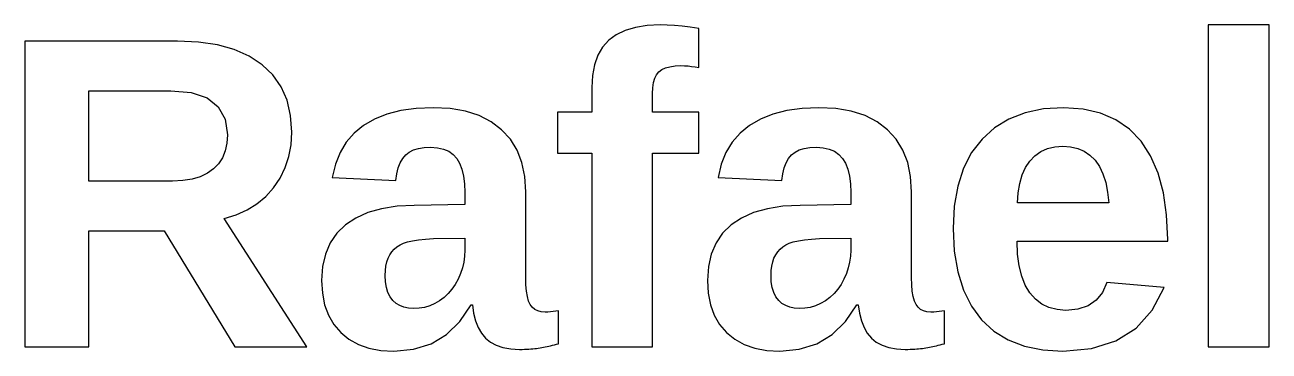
# Model space of a CAD drawing. Header units: metres. Extents: x 19 to 251, y 33 to 186.
# Drawn here: x 154.84 to 178.18, y 121.55 to 127.67 of the extents above; entities that cross this region are included whole.
import ezdxf

# ---------------------------------------------------------------- set-up
doc = ezdxf.new("R2010")
doc.units = ezdxf.units.M

msp = doc.modelspace()

# ---------------------------------------------------------------- linework, layer by layer
for p, q in [((166.511, 127.66), (166.292, 127.625)), ((166.757, 127.672), (166.511, 127.66)), ((166.889, 127.669), (166.757, 127.672)), ((167.027, 127.661), (166.889, 127.669)), ((167.172, 127.648), (167.027, 127.661)), ((167.323, 127.63), (167.172, 127.648)), ((178.177, 127.672), (177.034, 127.672)), ((177.034, 127.672), (177.034, 121.633)), ((178.177, 121.633), (178.177, 127.672)), ((165.933, 127.487), (165.793, 127.383)), ((166.099, 127.568), (165.933, 127.487)), ((166.292, 127.625), (166.099, 127.568)), ((167.481, 127.606), (167.323, 127.63)), ((167.481, 126.87), (167.481, 127.606)), ((157.709, 127.366), (154.844, 127.366)), ((154.844, 127.366), (154.844, 121.633)), ((158.1, 127.349), (157.709, 127.366)), ((158.454, 127.296), (158.1, 127.349)), ((158.771, 127.207), (158.454, 127.296)), ((159.05, 127.084), (158.771, 127.207)), ((165.678, 127.255), (165.59, 127.102)), ((165.793, 127.383), (165.678, 127.255)), ((159.292, 126.925), (159.05, 127.084)), ((165.59, 127.102), (165.526, 126.925)), ((159.492, 126.733), (159.292, 126.925)), ((159.648, 126.51), (159.492, 126.733)), ((165.488, 126.723), (165.475, 126.496)), ((165.526, 126.925), (165.488, 126.723)), ((166.658, 126.67), (166.691, 126.737)), ((166.691, 126.737), (166.734, 126.791)), ((166.734, 126.791), (166.789, 126.832)), ((166.789, 126.832), (166.858, 126.865)), ((166.858, 126.865), (166.941, 126.888)), ((166.941, 126.888), (167.037, 126.902)), ((167.037, 126.902), (167.148, 126.907)), ((167.148, 126.907), (167.214, 126.905)), ((167.214, 126.905), (167.281, 126.901)), ((167.281, 126.901), (167.348, 126.893)), ((167.348, 126.893), (167.414, 126.883)), ((167.414, 126.883), (167.481, 126.87)), ((159.76, 126.257), (159.648, 126.51)), ((165.475, 126.496), (165.475, 126.036)), ((166.615, 126.382), (166.619, 126.492)), ((166.619, 126.492), (166.634, 126.588)), ((166.634, 126.588), (166.658, 126.67)), ((156.045, 124.742), (156.045, 126.435)), ((156.045, 126.435), (157.583, 126.435)), ((157.583, 126.435), (157.964, 126.402)), ((157.964, 126.402), (158.26, 126.302)), ((158.26, 126.302), (158.471, 126.137)), ((159.827, 125.973), (159.76, 126.257)), ((166.615, 126.036), (166.615, 126.382)), ((158.471, 126.137), (158.598, 125.906)), ((161.894, 126.064), (161.634, 125.998)), ((162.183, 126.104), (161.894, 126.064)), ((162.499, 126.117), (162.183, 126.104)), ((162.818, 126.101), (162.499, 126.117)), ((163.106, 126.051), (162.818, 126.101)), ((163.363, 125.969), (163.106, 126.051)), ((165.475, 126.036), (164.832, 126.036)), ((164.832, 126.036), (164.832, 125.263)), ((167.481, 126.036), (166.615, 126.036)), ((167.481, 125.263), (167.481, 126.036)), ((169.13, 126.064), (168.87, 125.998)), ((169.419, 126.104), (169.13, 126.064)), ((169.735, 126.117), (169.419, 126.104)), ((170.054, 126.101), (169.735, 126.117)), ((170.342, 126.051), (170.054, 126.101)), ((170.599, 125.969), (170.342, 126.051)), ((173.605, 126.023), (173.298, 125.906)), ((173.947, 126.094), (173.605, 126.023)), ((174.327, 126.117), (173.947, 126.094)), ((174.688, 126.092), (174.327, 126.117)), ((175.013, 126.017), (174.688, 126.092)), ((175.303, 125.891), (175.013, 126.017)), ((158.598, 125.906), (158.641, 125.609)), ((159.849, 125.658), (159.827, 125.973)), ((161.195, 125.786), (161.019, 125.641)), ((161.401, 125.905), (161.195, 125.786)), ((161.634, 125.998), (161.401, 125.905)), ((163.589, 125.854), (163.363, 125.969)), ((163.785, 125.706), (163.589, 125.854)), ((168.431, 125.786), (168.255, 125.641)), ((168.637, 125.905), (168.431, 125.786)), ((168.87, 125.998), (168.637, 125.905)), ((170.825, 125.854), (170.599, 125.969)), ((171.021, 125.706), (170.825, 125.854)), ((173.298, 125.906), (173.027, 125.742)), ((175.557, 125.715), (175.303, 125.891)), ((158.641, 125.609), (158.63, 125.452)), ((159.835, 125.423), (159.849, 125.658)), ((161.019, 125.641), (160.872, 125.471)), ((163.948, 125.528), (163.785, 125.706)), ((168.255, 125.641), (168.108, 125.471)), ((171.184, 125.528), (171.021, 125.706)), ((173.027, 125.742), (172.793, 125.531)), ((175.775, 125.489), (175.557, 125.715)), ((158.599, 125.309), (158.547, 125.181)), ((158.63, 125.452), (158.599, 125.309)), ((159.794, 125.202), (159.835, 125.423)), ((160.872, 125.471), (160.754, 125.276)), ((162.051, 125.284), (162.131, 125.325)), ((162.131, 125.325), (162.224, 125.354)), ((162.224, 125.354), (162.331, 125.371)), ((162.331, 125.371), (162.451, 125.377)), ((162.451, 125.377), (162.58, 125.368)), ((162.58, 125.368), (162.694, 125.343)), ((162.694, 125.343), (162.792, 125.301)), ((162.792, 125.301), (162.875, 125.243)), ((164.074, 125.322), (163.948, 125.528)), ((164.165, 125.089), (164.074, 125.322)), ((168.108, 125.471), (167.99, 125.276)), ((169.287, 125.284), (169.367, 125.325)), ((169.367, 125.325), (169.46, 125.354)), ((169.46, 125.354), (169.566, 125.371)), ((169.566, 125.371), (169.687, 125.377)), ((169.687, 125.377), (169.816, 125.368)), ((169.816, 125.368), (169.929, 125.343)), ((169.929, 125.343), (170.028, 125.301)), ((170.028, 125.301), (170.111, 125.243)), ((171.31, 125.322), (171.184, 125.528)), ((171.401, 125.089), (171.31, 125.322)), ((172.793, 125.531), (172.598, 125.277)), ((173.894, 125.296), (174.018, 125.352)), ((174.018, 125.352), (174.157, 125.386)), ((174.157, 125.386), (174.31, 125.397)), ((174.31, 125.397), (174.455, 125.386)), ((174.455, 125.386), (174.588, 125.354)), ((174.588, 125.354), (174.709, 125.301)), ((174.709, 125.301), (174.817, 125.227)), ((175.955, 125.214), (175.775, 125.489)), ((158.474, 125.068), (158.38, 124.97)), ((158.547, 125.181), (158.474, 125.068)), ((159.726, 124.994), (159.794, 125.202)), ((160.754, 125.276), (160.666, 125.056)), ((161.847, 124.991), (161.884, 125.086)), ((161.884, 125.086), (161.93, 125.167)), ((161.93, 125.167), (161.985, 125.232)), ((161.985, 125.232), (162.051, 125.284)), ((162.875, 125.243), (162.943, 125.167)), ((162.943, 125.167), (162.997, 125.075)), ((162.997, 125.075), (163.039, 124.964)), ((164.219, 124.827), (164.165, 125.089)), ((164.832, 125.263), (165.475, 125.263)), ((165.475, 125.263), (165.475, 121.633)), ((166.615, 125.263), (167.481, 125.263)), ((166.615, 121.633), (166.615, 125.263)), ((167.99, 125.276), (167.902, 125.056)), ((169.083, 124.991), (169.12, 125.086)), ((169.12, 125.086), (169.166, 125.167)), ((169.166, 125.167), (169.221, 125.232)), ((169.221, 125.232), (169.287, 125.284)), ((170.111, 125.243), (170.179, 125.167)), ((170.179, 125.167), (170.233, 125.075)), ((170.233, 125.075), (170.275, 124.964)), ((171.455, 124.827), (171.401, 125.089)), ((172.598, 125.277), (172.446, 124.982)), ((173.611, 124.995), (173.69, 125.116)), ((173.69, 125.116), (173.784, 125.217)), ((173.784, 125.217), (173.894, 125.296)), ((174.817, 125.227), (174.912, 125.131)), ((174.912, 125.131), (174.994, 125.013)), ((176.095, 124.892), (175.955, 125.214)), ((158.266, 124.888), (158.133, 124.824)), ((158.38, 124.97), (158.266, 124.888)), ((159.63, 124.799), (159.726, 124.994)), ((160.666, 125.056), (160.608, 124.811)), ((161.8, 124.754), (161.819, 124.88)), ((161.819, 124.88), (161.847, 124.991)), ((163.039, 124.964), (163.069, 124.836)), ((163.069, 124.836), (163.088, 124.69)), ((167.902, 125.056), (167.844, 124.811)), ((169.036, 124.754), (169.055, 124.88)), ((169.055, 124.88), (169.083, 124.991)), ((170.275, 124.964), (170.305, 124.836)), ((170.305, 124.836), (170.324, 124.69)), ((172.446, 124.982), (172.338, 124.647)), ((173.503, 124.699), (173.549, 124.856)), ((173.549, 124.856), (173.611, 124.995)), ((174.994, 125.013), (175.061, 124.875)), ((175.061, 124.875), (175.112, 124.715)), ((176.195, 124.524), (176.095, 124.892)), ((157.615, 124.742), (156.045, 124.742)), ((157.807, 124.751), (157.615, 124.742)), ((157.98, 124.778), (157.807, 124.751)), ((158.133, 124.824), (157.98, 124.778)), ((159.361, 124.455), (159.507, 124.618)), ((159.507, 124.618), (159.63, 124.799)), ((160.608, 124.811), (161.8, 124.754)), ((163.088, 124.69), (163.094, 124.526)), ((164.237, 124.539), (164.219, 124.827)), ((167.844, 124.811), (169.036, 124.754)), ((170.324, 124.69), (170.33, 124.526)), ((171.473, 124.539), (171.455, 124.827)), ((172.338, 124.647), (172.273, 124.271)), ((173.473, 124.524), (173.503, 124.699)), ((175.112, 124.715), (175.148, 124.534)), ((159.195, 124.316), (159.361, 124.455)), ((163.094, 124.526), (163.094, 124.303)), ((164.237, 122.935), (164.237, 124.539)), ((170.33, 124.526), (170.33, 124.303)), ((171.473, 122.935), (171.473, 124.539)), ((173.46, 124.331), (173.473, 124.524)), ((175.148, 124.534), (175.169, 124.331)), ((176.255, 124.109), (176.195, 124.524)), ((158.807, 124.109), (159.011, 124.201)), ((159.011, 124.201), (159.195, 124.316)), ((161.274, 124.151), (161.048, 124.049)), ((161.533, 124.224), (161.274, 124.151)), ((161.823, 124.269), (161.533, 124.224)), ((162.146, 124.286), (161.823, 124.269)), ((163.094, 124.303), (162.146, 124.286)), ((168.51, 124.151), (168.284, 124.049)), ((168.769, 124.224), (168.51, 124.151)), ((169.059, 124.269), (168.769, 124.224)), ((169.382, 124.286), (169.059, 124.269)), ((170.33, 124.303), (169.382, 124.286)), ((172.273, 124.271), (172.251, 123.855)), ((175.169, 124.331), (173.46, 124.331)), ((158.584, 124.042), (158.807, 124.109)), ((160.134, 121.633), (158.584, 124.042)), ((160.854, 123.92), (160.693, 123.764)), ((161.048, 124.049), (160.854, 123.92)), ((168.09, 123.92), (167.929, 123.764)), ((168.284, 124.049), (168.09, 123.92)), ((176.275, 123.648), (176.255, 124.109)), ((156.045, 123.81), (157.453, 123.81)), ((156.045, 121.633), (156.045, 123.81)), ((157.453, 123.81), (158.783, 121.633)), ((160.693, 123.764), (160.569, 123.582)), ((162.508, 123.664), (163.094, 123.672)), ((163.094, 123.672), (163.094, 123.448)), ((167.929, 123.764), (167.805, 123.582)), ((169.744, 123.664), (170.33, 123.672)), ((170.33, 123.672), (170.33, 123.448)), ((172.251, 123.855), (172.273, 123.426)), ((160.569, 123.582), (160.479, 123.373)), ((161.726, 123.414), (161.77, 123.464)), ((161.77, 123.464), (161.821, 123.507)), ((161.821, 123.507), (161.879, 123.545)), ((161.879, 123.545), (161.942, 123.576)), ((161.942, 123.576), (162.018, 123.603)), ((162.018, 123.603), (162.113, 123.624)), ((162.113, 123.624), (162.226, 123.642)), ((162.226, 123.642), (162.357, 123.655)), ((162.357, 123.655), (162.508, 123.664)), ((163.094, 123.448), (163.089, 123.334)), ((167.805, 123.582), (167.715, 123.373)), ((168.962, 123.414), (169.006, 123.464)), ((169.006, 123.464), (169.057, 123.507)), ((169.057, 123.507), (169.115, 123.545)), ((169.115, 123.545), (169.178, 123.576)), ((169.178, 123.576), (169.254, 123.603)), ((169.254, 123.603), (169.349, 123.624)), ((169.349, 123.624), (169.462, 123.642)), ((169.462, 123.642), (169.593, 123.655)), ((169.593, 123.655), (169.744, 123.664)), ((170.33, 123.448), (170.324, 123.334)), ((173.461, 123.37), (173.452, 123.615)), ((173.452, 123.615), (176.275, 123.615)), ((176.275, 123.615), (176.275, 123.648)), ((160.479, 123.373), (160.426, 123.139)), ((161.614, 123.148), (161.632, 123.226)), ((161.632, 123.226), (161.656, 123.296)), ((161.656, 123.296), (161.688, 123.359)), ((161.688, 123.359), (161.726, 123.414)), ((163.073, 123.222), (163.048, 123.113)), ((163.089, 123.334), (163.073, 123.222)), ((167.715, 123.373), (167.662, 123.139)), ((168.85, 123.148), (168.868, 123.226)), ((168.868, 123.226), (168.892, 123.296)), ((168.892, 123.296), (168.924, 123.359)), ((168.924, 123.359), (168.962, 123.414)), ((170.309, 123.222), (170.284, 123.113)), ((170.324, 123.334), (170.309, 123.222)), ((172.273, 123.426), (172.337, 123.04)), ((173.49, 123.151), (173.461, 123.37)), ((160.426, 123.139), (160.408, 122.879)), ((161.6, 122.968), (161.604, 123.062)), ((161.606, 122.849), (161.6, 122.968)), ((161.604, 123.062), (161.614, 123.148)), ((163.013, 123.005), (162.967, 122.901)), ((163.048, 123.113), (163.013, 123.005)), ((167.662, 123.139), (167.644, 122.879)), ((168.836, 122.968), (168.84, 123.062)), ((168.842, 122.849), (168.836, 122.968)), ((168.84, 123.062), (168.85, 123.148)), ((170.249, 123.005), (170.203, 122.901)), ((170.284, 123.113), (170.249, 123.005)), ((172.337, 123.04), (172.443, 122.697)), ((173.537, 122.957), (173.49, 123.151)), ((160.408, 122.879), (160.423, 122.638)), ((161.623, 122.743), (161.606, 122.849)), ((161.652, 122.65), (161.623, 122.743)), ((162.913, 122.802), (162.851, 122.712)), ((162.967, 122.901), (162.913, 122.802)), ((164.24, 122.797), (164.237, 122.935)), ((164.25, 122.676), (164.24, 122.797)), ((167.644, 122.879), (167.658, 122.638)), ((168.859, 122.743), (168.842, 122.849)), ((168.888, 122.65), (168.859, 122.743)), ((170.149, 122.802), (170.087, 122.712)), ((170.203, 122.901), (170.149, 122.802)), ((171.476, 122.797), (171.473, 122.935)), ((171.486, 122.676), (171.476, 122.797)), ((173.604, 122.788), (173.537, 122.957)), ((173.69, 122.645), (173.604, 122.788)), ((175.132, 122.842), (175.051, 122.653)), ((176.21, 122.748), (175.132, 122.842)), ((175.985, 122.318), (176.21, 122.748)), ((160.423, 122.638), (160.465, 122.419)), ((161.693, 122.57), (161.652, 122.65)), ((161.745, 122.502), (161.693, 122.57)), ((161.806, 122.447), (161.745, 122.502)), ((162.704, 122.559), (162.62, 122.496)), ((162.782, 122.631), (162.704, 122.559)), ((162.851, 122.712), (162.782, 122.631)), ((164.267, 122.574), (164.25, 122.676)), ((164.29, 122.49), (164.267, 122.574)), ((167.658, 122.638), (167.701, 122.419)), ((168.929, 122.57), (168.888, 122.65)), ((168.981, 122.502), (168.929, 122.57)), ((169.042, 122.447), (168.981, 122.502)), ((169.94, 122.559), (169.856, 122.496)), ((170.018, 122.631), (169.94, 122.559)), ((170.087, 122.712), (170.018, 122.631)), ((171.503, 122.574), (171.486, 122.676)), ((171.526, 122.49), (171.503, 122.574)), ((172.443, 122.697), (172.593, 122.397)), ((173.793, 122.527), (173.69, 122.645)), ((173.912, 122.435), (173.793, 122.527)), ((174.934, 122.506), (174.781, 122.401)), ((175.051, 122.653), (174.934, 122.506)), ((160.465, 122.419), (160.537, 122.224)), ((161.876, 122.405), (161.806, 122.447)), ((161.953, 122.374), (161.876, 122.405)), ((162.037, 122.356), (161.953, 122.374)), ((162.129, 122.35), (162.037, 122.356)), ((162.235, 122.355), (162.129, 122.35)), ((162.337, 122.373), (162.235, 122.355)), ((162.435, 122.402), (162.337, 122.373)), ((162.529, 122.443), (162.435, 122.402)), ((162.62, 122.496), (162.529, 122.443)), ((163, 122.107), (163.212, 122.419)), ((163.212, 122.419), (163.236, 122.419)), ((163.236, 122.419), (163.259, 122.262)), ((164.32, 122.425), (164.29, 122.49)), ((164.358, 122.374), (164.32, 122.425)), ((164.405, 122.335), (164.358, 122.374)), ((164.461, 122.307), (164.405, 122.335)), ((164.525, 122.29), (164.461, 122.307)), ((164.599, 122.284), (164.525, 122.29)), ((164.651, 122.285), (164.599, 122.284)), ((164.702, 122.288), (164.651, 122.285)), ((164.752, 122.293), (164.702, 122.288)), ((164.802, 122.3), (164.752, 122.293)), ((164.851, 122.309), (164.802, 122.3)), ((164.851, 121.69), (164.851, 122.309)), ((167.701, 122.419), (167.773, 122.224)), ((169.112, 122.405), (169.042, 122.447)), ((169.188, 122.374), (169.112, 122.405)), ((169.273, 122.356), (169.188, 122.374)), ((169.365, 122.35), (169.273, 122.356)), ((169.471, 122.355), (169.365, 122.35)), ((169.573, 122.373), (169.471, 122.355)), ((169.671, 122.402), (169.573, 122.373)), ((169.765, 122.443), (169.671, 122.402)), ((169.856, 122.496), (169.765, 122.443)), ((170.236, 122.107), (170.448, 122.419)), ((170.448, 122.419), (170.472, 122.419)), ((170.472, 122.419), (170.495, 122.262)), ((171.556, 122.425), (171.526, 122.49)), ((171.594, 122.374), (171.556, 122.425)), ((171.641, 122.335), (171.594, 122.374)), ((171.697, 122.307), (171.641, 122.335)), ((171.761, 122.29), (171.697, 122.307)), ((171.835, 122.284), (171.761, 122.29)), ((171.887, 122.285), (171.835, 122.284)), ((171.938, 122.288), (171.887, 122.285)), ((171.988, 122.293), (171.938, 122.288)), ((172.038, 122.3), (171.988, 122.293)), ((172.087, 122.309), (172.038, 122.3)), ((172.087, 121.69), (172.087, 122.309)), ((172.593, 122.397), (172.784, 122.14)), ((174.048, 122.369), (173.912, 122.435)), ((174.2, 122.33), (174.048, 122.369)), ((174.367, 122.317), (174.2, 122.33)), ((174.592, 122.338), (174.367, 122.317)), ((174.781, 122.401), (174.592, 122.338)), ((175.682, 121.983), (175.985, 122.318)), ((160.537, 122.224), (160.637, 122.05)), ((160.637, 122.05), (160.766, 121.9)), ((162.749, 121.864), (163, 122.107)), ((163.259, 122.262), (163.295, 122.122)), ((163.295, 122.122), (163.344, 121.997)), ((167.773, 122.224), (167.873, 122.05)), ((167.873, 122.05), (168.002, 121.9)), ((169.985, 121.864), (170.236, 122.107)), ((170.495, 122.262), (170.531, 122.122)), ((170.531, 122.122), (170.58, 121.997)), ((172.784, 122.14), (173.016, 121.928)), ((160.766, 121.9), (160.921, 121.775)), ((162.46, 121.691), (162.749, 121.864)), ((163.344, 121.997), (163.407, 121.889)), ((163.407, 121.889), (163.482, 121.796)), ((168.002, 121.9), (168.157, 121.775)), ((169.696, 121.691), (169.985, 121.864)), ((170.58, 121.997), (170.642, 121.889)), ((170.642, 121.889), (170.718, 121.796)), ((173.016, 121.928), (173.284, 121.764)), ((175.302, 121.744), (175.682, 121.983)), ((154.844, 121.633), (156.045, 121.633)), ((158.783, 121.633), (160.134, 121.633)), ((160.921, 121.775), (161.098, 121.677)), ((161.098, 121.677), (161.297, 121.608)), ((161.297, 121.608), (161.519, 121.566)), ((161.519, 121.566), (161.763, 121.552)), ((161.763, 121.552), (162.131, 121.587)), ((162.131, 121.587), (162.46, 121.691)), ((163.482, 121.796), (163.573, 121.72)), ((163.573, 121.72), (163.683, 121.661)), ((163.683, 121.661), (163.81, 121.619)), ((163.81, 121.619), (163.955, 121.593)), ((163.955, 121.593), (164.119, 121.585)), ((164.119, 121.585), (164.167, 121.585)), ((164.167, 121.585), (164.212, 121.586)), ((164.212, 121.586), (164.254, 121.588)), ((164.254, 121.588), (164.295, 121.59)), ((164.295, 121.59), (164.333, 121.593)), ((164.333, 121.593), (164.369, 121.596)), ((164.369, 121.596), (164.404, 121.6)), ((164.404, 121.6), (164.439, 121.604)), ((164.439, 121.604), (164.472, 121.608)), ((164.472, 121.608), (164.505, 121.613)), ((164.505, 121.613), (164.538, 121.618)), ((164.538, 121.618), (164.571, 121.624)), ((164.571, 121.624), (164.603, 121.631)), ((164.603, 121.631), (164.636, 121.638)), ((164.636, 121.638), (164.668, 121.646)), ((164.668, 121.646), (164.702, 121.654)), ((164.702, 121.654), (164.737, 121.663)), ((164.737, 121.663), (164.773, 121.672)), ((164.773, 121.672), (164.811, 121.681)), ((164.811, 121.681), (164.851, 121.69)), ((165.475, 121.633), (166.615, 121.633)), ((168.157, 121.775), (168.334, 121.677)), ((168.334, 121.677), (168.533, 121.608)), ((168.533, 121.608), (168.755, 121.566)), ((168.755, 121.566), (168.999, 121.552)), ((168.999, 121.552), (169.367, 121.587)), ((169.367, 121.587), (169.696, 121.691)), ((170.718, 121.796), (170.809, 121.72)), ((170.809, 121.72), (170.919, 121.661)), ((170.919, 121.661), (171.046, 121.619)), ((171.046, 121.619), (171.191, 121.593)), ((171.191, 121.593), (171.355, 121.585)), ((171.355, 121.585), (171.402, 121.585)), ((171.402, 121.585), (171.448, 121.586)), ((171.448, 121.586), (171.49, 121.588)), ((171.49, 121.588), (171.531, 121.59)), ((171.531, 121.59), (171.568, 121.593)), ((171.568, 121.593), (171.605, 121.596)), ((171.605, 121.596), (171.64, 121.6)), ((171.64, 121.6), (171.675, 121.604)), ((171.675, 121.604), (171.708, 121.608)), ((171.708, 121.608), (171.741, 121.613)), ((171.741, 121.613), (171.774, 121.618)), ((171.774, 121.618), (171.806, 121.624)), ((171.806, 121.624), (171.839, 121.631)), ((171.839, 121.631), (171.872, 121.638)), ((171.872, 121.638), (171.904, 121.646)), ((171.904, 121.646), (171.937, 121.654)), ((171.937, 121.654), (171.972, 121.663)), ((171.972, 121.663), (172.009, 121.672)), ((172.009, 121.672), (172.047, 121.681)), ((172.047, 121.681), (172.087, 121.69)), ((173.284, 121.764), (173.59, 121.646)), ((173.59, 121.646), (173.932, 121.576)), ((173.932, 121.576), (174.31, 121.552)), ((174.31, 121.552), (174.845, 121.6)), ((174.845, 121.6), (175.302, 121.744)), ((177.034, 121.633), (178.177, 121.633))]:
    msp.add_line(p, q)

doc.saveas('drawing.dxf')
